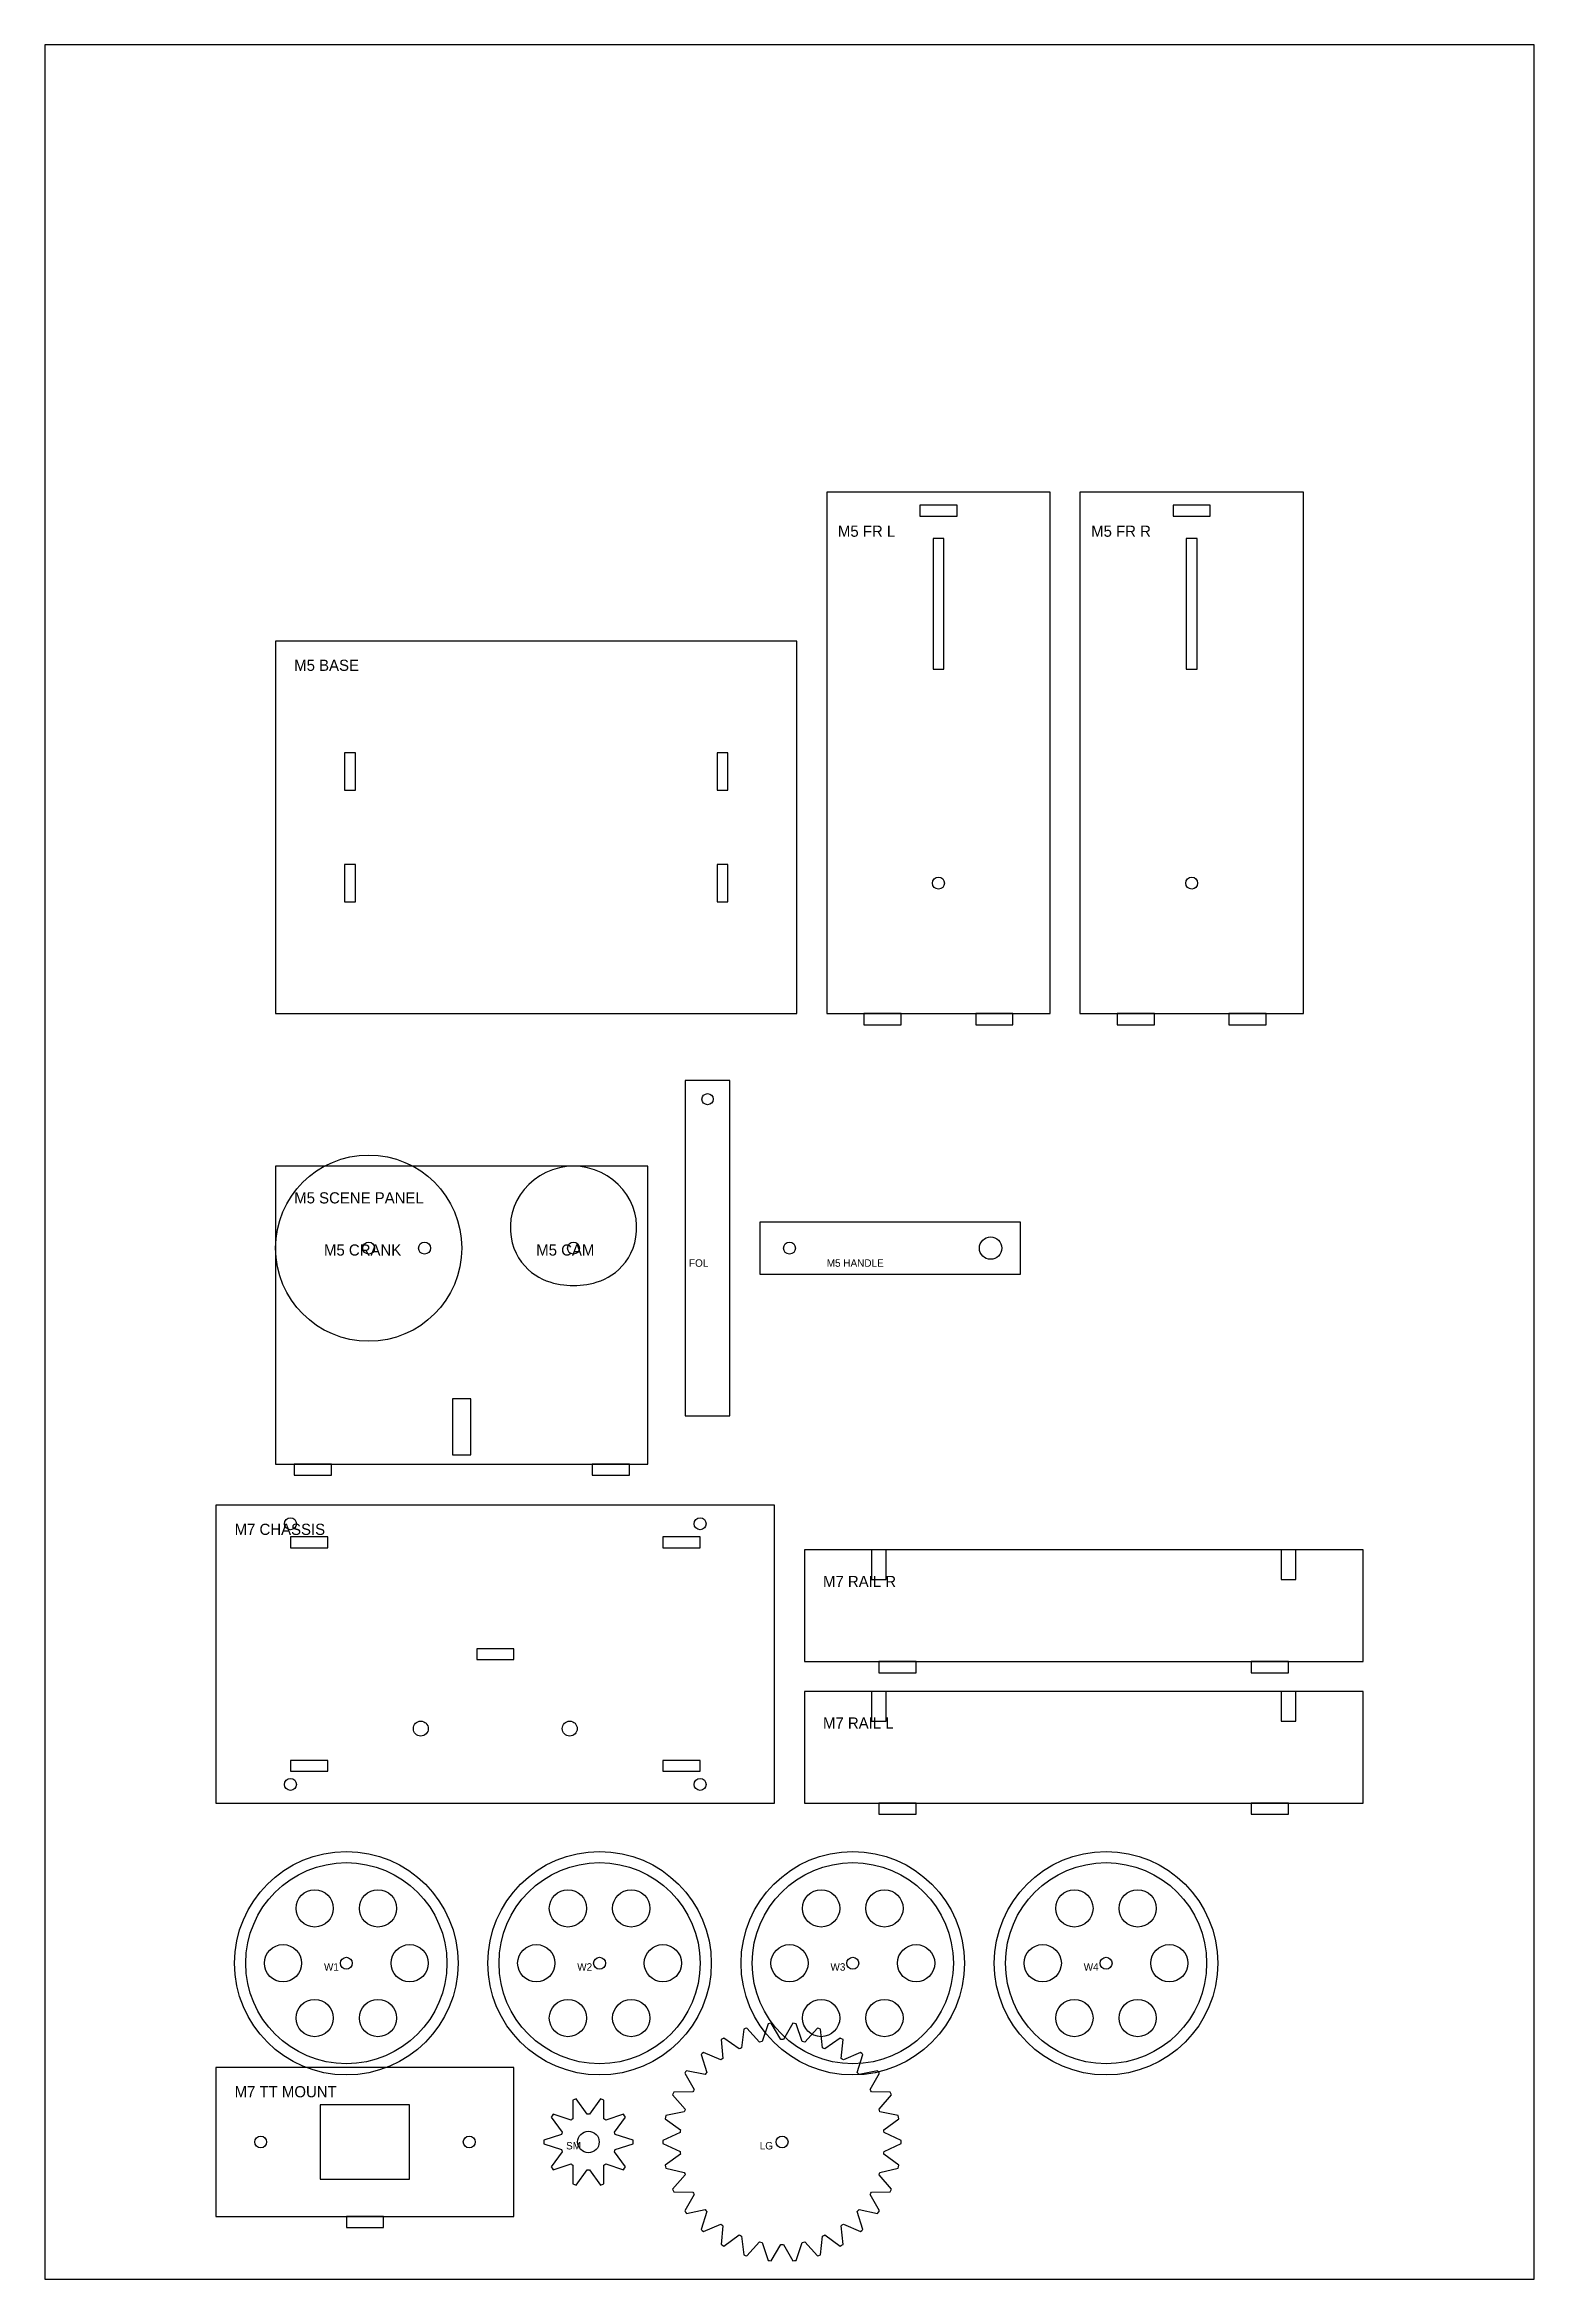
# Model space of a CAD drawing. Header units: metres. Extents: x 0 to 400, y 0 to 600.
import ezdxf

# ---------------------------------------------------------------- set-up
doc = ezdxf.new("R2010")
doc.units = ezdxf.units.M
for name, color, linetype in [('CUTS', 7, 'Continuous'), ('ENGRAVE', 1, 'Continuous'), ('SHEET', 8, 'Continuous')]:
    doc.layers.add(name, color=color, linetype=linetype)

msp = doc.modelspace()

# ---------------------------------------------------------------- linework, layer by layer
at = {"layer": 'CUTS'}
for points in [[(210, 339.87), (270, 339.87), (270, 479.87), (210, 479.87)], [(235, 473.42), (245, 473.42), (245, 476.32), (235, 476.32)], [(278, 339.87), (338, 339.87), (338, 479.87), (278, 479.87)], [(303, 473.42), (313, 473.42), (313, 476.32), (303, 476.32)], [(238.55, 432.37), (241.45, 432.37), (241.45, 467.37), (238.55, 467.37)], [(306.55, 432.37), (309.45, 432.37), (309.45, 467.37), (306.55, 467.37)], [(62, 339.87), (202, 339.87), (202, 439.87), (62, 439.87)], [(80.55, 399.87), (83.45, 399.87), (83.45, 409.87), (80.55, 409.87)], [(180.55, 399.87), (183.45, 399.87), (183.45, 409.87), (180.55, 409.87)], [(80.55, 369.87), (83.45, 369.87), (83.45, 379.87), (80.55, 379.87)], [(180.55, 369.87), (183.45, 369.87), (183.45, 379.87), (180.55, 379.87)], [(220, 336.87), (230, 336.87), (230, 339.87), (220, 339.87)], [(250, 336.87), (260, 336.87), (260, 339.87), (250, 339.87)], [(288, 336.87), (298, 336.87), (298, 339.87), (288, 339.87)], [(318, 336.87), (328, 336.87), (328, 339.87), (318, 339.87)], [(172, 231.87), (184, 231.87), (184, 321.87), (172, 321.87)], [(62, 218.87), (162, 218.87), (162, 298.87), (62, 298.87)], [(158, 276.87), (158.46, 278.31), (158.78, 279.83), (158.95, 281.41), (158.96, 283.04), (158.8, 284.7), (158.45, 286.37), (157.93, 288.02), (157.21, 289.63), (156.31, 291.18), (155.24, 292.64), (154, 294), (152.6, 295.22), (151.06, 296.3), (149.4, 297.2), (147.64, 297.92), (145.8, 298.44), (143.92, 298.76), (142, 298.87), (140.08, 298.76), (138.2, 298.44), (136.36, 297.92), (134.6, 297.2), (132.94, 296.3), (131.4, 295.22), (130, 294), (128.76, 292.64), (127.69, 291.18), (126.79, 289.63), (126.07, 288.02), (125.55, 286.37), (125.2, 284.7), (125.04, 283.04), (125.05, 281.41), (125.22, 279.83), (125.54, 278.31), (126, 276.87), (126.58, 275.52), (127.27, 274.27), (128.05, 273.13), (128.89, 272.1), (129.8, 271.18), (130.74, 270.37), (131.71, 269.66), (132.7, 269.06), (133.69, 268.55), (134.67, 268.13), (135.64, 267.79), (136.6, 267.51), (137.54, 267.29), (138.46, 267.13), (139.36, 267.01), (140.25, 266.93), (141.13, 266.88), (142, 266.87), (142.87, 266.88), (143.75, 266.93), (144.64, 267.01), (145.54, 267.13), (146.46, 267.29), (147.4, 267.51), (148.36, 267.79), (149.33, 268.13), (150.31, 268.55), (151.3, 269.06), (152.29, 269.66), (153.26, 270.37), (154.2, 271.18), (155.11, 272.1), (155.95, 273.13), (156.73, 274.27), (157.42, 275.52)], [(192, 269.87), (262, 269.87), (262, 283.87), (192, 283.87)], [(109.55, 221.37), (114.45, 221.37), (114.45, 236.37), (109.55, 236.37)], [(67, 215.87), (77, 215.87), (77, 218.87), (67, 218.87)], [(147, 215.87), (157, 215.87), (157, 218.87), (147, 218.87)], [(46, 127.87), (196, 127.87), (196, 207.87), (46, 207.87)], [(66, 196.42), (76, 196.42), (76, 199.32), (66, 199.32)], [(166, 196.42), (176, 196.42), (176, 199.32), (166, 199.32)], [(204, 165.87), (354, 165.87), (354, 195.87), (204, 195.87)], [(222, 195.87), (222, 187.87), (226, 187.87), (226, 195.87)], [(332, 195.87), (332, 187.87), (336, 187.87), (336, 195.87)], [(116, 166.42), (126, 166.42), (126, 169.32), (116, 169.32)], [(224, 162.87), (234, 162.87), (234, 165.87), (224, 165.87)], [(324, 162.87), (334, 162.87), (334, 165.87), (324, 165.87)], [(204, 127.87), (354, 127.87), (354, 157.87), (204, 157.87)], [(222, 157.87), (222, 149.87), (226, 149.87), (226, 157.87)], [(332, 157.87), (332, 149.87), (336, 149.87), (336, 157.87)], [(66, 136.42), (76, 136.42), (76, 139.32), (66, 139.32)], [(166, 136.42), (176, 136.42), (176, 139.32), (166, 139.32)], [(224, 124.87), (234, 124.87), (234, 127.87), (224, 127.87)], [(324, 124.87), (334, 124.87), (334, 127.87), (324, 127.87)], [(230, 36.44), (230, 36.87), (230, 37.29), (225.39, 39.38), (225.35, 39.74), (225.31, 40.11), (229.39, 43.1), (229.3, 43.52), (229.21, 43.94), (224.27, 45.01), (224.15, 45.36), (224.04, 45.71), (227.4, 49.49), (227.23, 49.88), (227.06, 50.27), (222, 50.3), (221.82, 50.62), (221.63, 50.93), (224.14, 55.33), (223.89, 55.68), (223.64, 56.02), (218.68, 54.99), (218.44, 55.27), (218.19, 55.54), (219.73, 60.36), (219.41, 60.65), (219.09, 60.93), (214.46, 58.9), (214.16, 59.11), (213.87, 59.33), (214.37, 64.36), (214, 64.58), (213.63, 64.79), (209.52, 61.84), (209.19, 61.99), (208.85, 62.14), (208.29, 67.17), (207.89, 67.3), (207.48, 67.43), (204.08, 63.69), (203.72, 63.77), (203.36, 63.84), (201.77, 68.64), (201.34, 68.69), (200.92, 68.73), (198.37, 64.36), (198, 64.37), (197.63, 64.36), (195.08, 68.73), (194.66, 68.69), (194.23, 68.64), (192.64, 63.84), (192.28, 63.77), (191.92, 63.69), (188.52, 67.43), (188.11, 67.3), (187.71, 67.17), (187.15, 62.14), (186.81, 61.99), (186.48, 61.84), (182.37, 64.79), (182, 64.58), (181.63, 64.36), (182.13, 59.33), (181.84, 59.11), (181.54, 58.9), (176.91, 60.93), (176.59, 60.65), (176.27, 60.36), (177.81, 55.54), (177.56, 55.27), (177.32, 54.99), (172.36, 56.02), (172.11, 55.68), (171.86, 55.33), (174.37, 50.93), (174.18, 50.62), (174, 50.3), (168.94, 50.27), (168.77, 49.88), (168.6, 49.49), (171.96, 45.71), (171.85, 45.36), (171.73, 45.01), (166.79, 43.94), (166.7, 43.52), (166.61, 43.1), (170.69, 40.11), (170.65, 39.74), (170.61, 39.38), (166, 37.29), (166, 36.87), (166, 36.44), (170.61, 34.36), (170.65, 33.99), (170.69, 33.63), (166.61, 30.63), (166.7, 30.21), (166.79, 29.8), (171.73, 28.72), (171.85, 28.37), (171.96, 28.02), (168.6, 24.24), (168.77, 23.85), (168.94, 23.46), (174, 23.44), (174.18, 23.12), (174.37, 22.8), (171.86, 18.4), (172.11, 18.06), (172.36, 17.71), (177.32, 18.74), (177.56, 18.47), (177.81, 18.19), (176.27, 13.37), (176.59, 13.09), (176.91, 12.8), (181.54, 14.84), (181.84, 14.62), (182.13, 14.4), (181.63, 9.37), (182, 9.15), (182.37, 8.94), (186.48, 11.9), (186.81, 11.74), (187.15, 11.6), (187.71, 6.57), (188.11, 6.43), (188.52, 6.3), (191.92, 10.05), (192.28, 9.97), (192.64, 9.89), (194.23, 5.09), (194.66, 5.04), (195.08, 5), (197.63, 9.37), (198, 9.37), (198.37, 9.37), (200.92, 5), (201.34, 5.04), (201.77, 5.09), (203.36, 9.89), (203.72, 9.97), (204.08, 10.05), (207.48, 6.3), (207.89, 6.43), (208.29, 6.57), (208.85, 11.6), (209.19, 11.74), (209.52, 11.9), (213.63, 8.94), (214, 9.15), (214.37, 9.37), (213.87, 14.4), (214.16, 14.62), (214.46, 14.84), (219.09, 12.8), (219.41, 13.09), (219.73, 13.37), (218.19, 18.19), (218.44, 18.47), (218.68, 18.74), (223.64, 17.71), (223.89, 18.06), (224.14, 18.4), (221.63, 22.8), (221.82, 23.12), (222, 23.44), (227.06, 23.46), (227.23, 23.85), (227.4, 24.24), (224.04, 28.02), (224.15, 28.37), (224.27, 28.72), (229.21, 29.8), (229.3, 30.21), (229.39, 30.63), (225.31, 33.63), (225.35, 33.99), (225.39, 34.36)], [(46, 16.87), (126, 16.87), (126, 56.87), (46, 56.87)], [(157.99, 36.39), (158, 36.87), (157.99, 37.35), (153.22, 38.9), (153.13, 39.18), (153.03, 39.47), (155.98, 43.53), (155.71, 43.92), (155.42, 44.3), (150.65, 42.75), (150.41, 42.93), (150.16, 43.11), (150.16, 48.12), (149.71, 48.28), (149.25, 48.42), (146.3, 44.36), (146, 44.37), (145.7, 44.36), (142.75, 48.42), (142.29, 48.28), (141.84, 48.12), (141.84, 43.11), (141.59, 42.93), (141.35, 42.75), (136.58, 44.3), (136.29, 43.92), (136.02, 43.53), (138.97, 39.47), (138.87, 39.18), (138.78, 38.9), (134.01, 37.35), (134, 36.87), (134.01, 36.39), (138.78, 34.84), (138.87, 34.55), (138.97, 34.27), (136.02, 30.21), (136.29, 29.81), (136.58, 29.43), (141.35, 30.98), (141.59, 30.8), (141.84, 30.63), (141.84, 25.61), (142.29, 25.45), (142.75, 25.31), (145.7, 29.37), (146, 29.37), (146.3, 29.37), (149.25, 25.31), (149.71, 25.45), (150.16, 25.61), (150.16, 30.63), (150.41, 30.8), (150.65, 30.98), (155.42, 29.43), (155.71, 29.81), (155.98, 30.21), (153.03, 34.27), (153.13, 34.55), (153.22, 34.84)], [(74, 26.87), (98, 26.87), (98, 46.87), (74, 46.87)], [(81, 13.87), (91, 13.87), (91, 16.87), (81, 16.87)]]:
    msp.add_lwpolyline(points, close=True, dxfattribs=at)
for centre, radius in [((240, 374.87), 1.6), ((308, 374.87), 1.6), ((178, 316.87), 1.5), ((87, 276.87), 25), ((87, 276.87), 1.6), ((102, 276.87), 1.6), ((142, 276.87), 1.6), ((200, 276.87), 1.6), ((254, 276.87), 3), ((66, 202.87), 1.6), ((176, 202.87), 1.6), ((101, 147.87), 2), ((141, 147.87), 2), ((66, 132.87), 1.6), ((176, 132.87), 1.6), ((81, 84.87), 30), ((149, 84.87), 30), ((217, 84.87), 30), ((285, 84.87), 30), ((72.5, 99.59), 5), ((89.5, 99.59), 5), ((140.5, 99.59), 5), ((157.5, 99.59), 5), ((208.5, 99.59), 5), ((225.5, 99.59), 5), ((276.5, 99.59), 5), ((293.5, 99.59), 5), ((64, 84.87), 5), ((81, 84.87), 1.6), ((98, 84.87), 5), ((132, 84.87), 5), ((149, 84.87), 1.6), ((166, 84.87), 5), ((200, 84.87), 5), ((217, 84.87), 1.6), ((234, 84.87), 5), ((268, 84.87), 5), ((285, 84.87), 1.6), ((302, 84.87), 5), ((72.5, 70.14), 5), ((89.5, 70.14), 5), ((140.5, 70.14), 5), ((157.5, 70.14), 5), ((208.5, 70.14), 5), ((225.5, 70.14), 5), ((276.5, 70.14), 5), ((293.5, 70.14), 5), ((58, 36.87), 1.6), ((114, 36.87), 1.6), ((146, 36.87), 2.9), ((198, 36.87), 1.6)]:
    msp.add_circle(centre, radius, dxfattribs=at)
at = {"layer": 'ENGRAVE'}
for centre in [(81, 84.87), (149, 84.87), (217, 84.87), (285, 84.87)]:
    msp.add_circle(centre, 27, dxfattribs=at)
at = {"layer": 'SHEET', "color": 8}
msp.add_lwpolyline([(0, 0), (400, 0), (400, 600), (0, 600)], close=True, dxfattribs=at)

# ---------------------------------------------------------------- texts
at = {"layer": 'ENGRAVE'}
for s, height, p in [('M5 FR L', 3, (213, 467.87)), ('M5 FR R', 3, (281, 467.87)), ('M5 BASE', 3, (67, 431.87)), ('M5 SCENE PANEL', 3, (67, 288.87)), ('M5 CRANK', 3, (75, 274.87)), ('M5 CAM', 3, (132, 274.87)), ('FOL', 2, (173, 271.87)), ('M5 HANDLE', 2, (210, 271.87)), ('M7 CHASSIS', 3, (51, 199.87)), ('M7 RAIL R', 3, (209, 185.87)), ('M7 RAIL L', 3, (209, 147.87)), ('W1', 2, (75, 82.87)), ('W2', 2, (143, 82.87)), ('W3', 2, (211, 82.87)), ('W4', 2, (279, 82.87)), ('M7 TT MOUNT', 3, (51, 48.87)), ('SM', 2, (140, 34.87)), ('LG', 2, (192, 34.87))]:
    msp.add_text(s, height=height, dxfattribs=at).set_placement(p)

doc.saveas('drawing.dxf')
